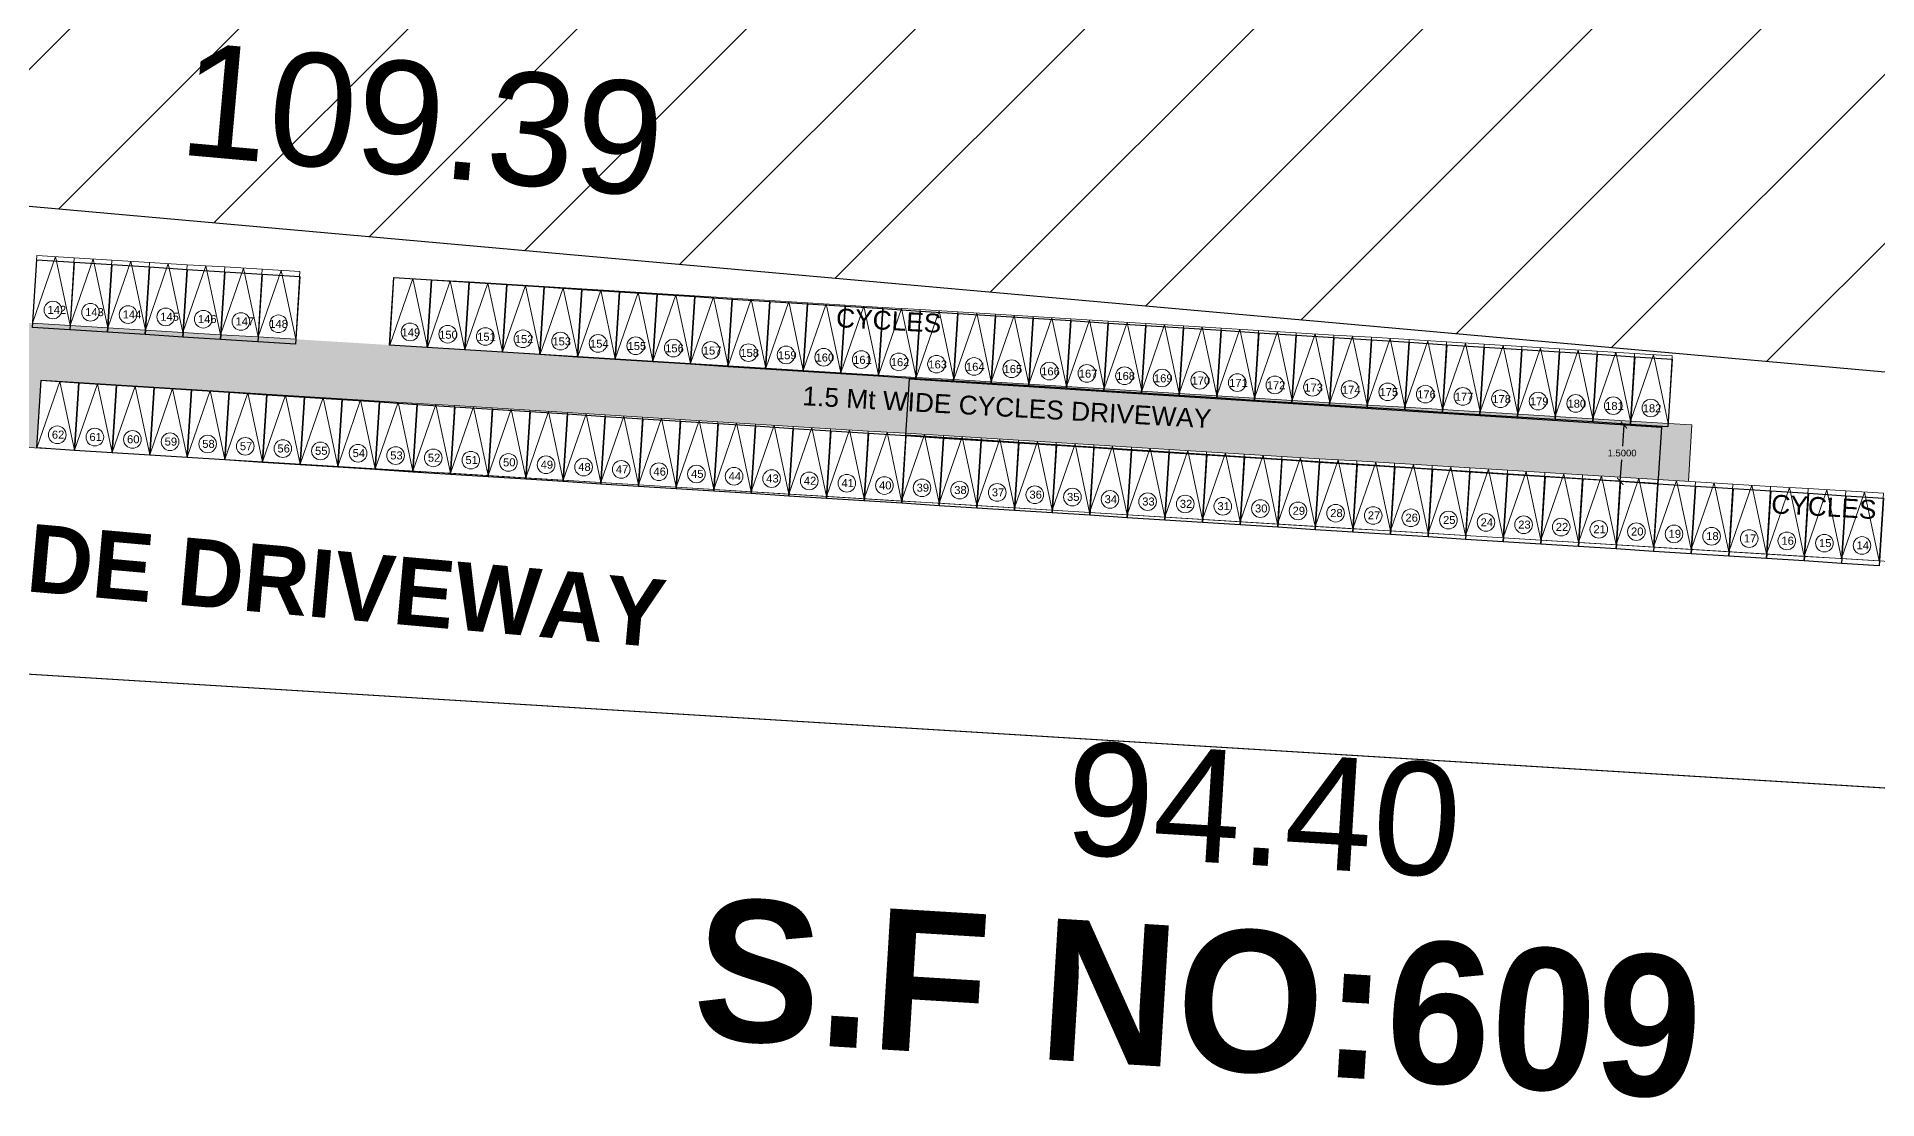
# Model space of a CAD drawing. Header units: metres. Extents: x -1560405 to -1559609, y 42907 to 43310.
# Drawn here: x -1560310.58 to -1560261.72, y 43021.18 to 43049.38 of the extents above; entities that cross this region are included whole.
import ezdxf

# ---------------------------------------------------------------- set-up
doc = ezdxf.new("R2010")
doc.units = ezdxf.units.M
doc.header["$LTSCALE"] = 750
doc.header["$MEASUREMENT"] = 0
doc.header["$PDMODE"] = 35
doc.header["$PDSIZE"] = 50
doc.linetypes.add('ACAD_ISO03W100', pattern=[30, 12, -18])
doc.layers.get('0').update_dxf_attribs({"lineweight": 5})
doc.layers.get('Defpoints').update_dxf_attribs({"lineweight": 0})
for name, color, linetype, lineweight in [('AS_AT_SITE', 7, 'Continuous', 5), ('BLK_1_LVL_0_BLDG_FOOT_PRINT', 1, 'Continuous', 5), ('FMB_OR_PLR', 7, 'Continuous', 5), ('SUPER_IMPOSED', 7, 'Continuous', 5)]:
    doc.layers.add(name, color=color, linetype=linetype, lineweight=lineweight)
doc.layers.add('BLK_1_LVL_0_SIDE_SETBACK1', color=171, linetype='Continuous')
doc.layers.add('PLOT_BOUNDARY', color=70, linetype='Continuous')
for name, color, linetype, plot in [('CYCLE_PARKING', 2, 'Continuous', False), ('TWO_WHEELER_DRIVE_WAY', 6, 'Continuous', False), ('TWO_WHEELER_DRIVEWAY', 30, 'Continuous', False)]:
    doc.layers.add(name, color=color, linetype=linetype, plot=plot)
doc.styles.add('ROMANTICITALIC', font='romab___.ttf')
doc.styles.get("Standard").update_dxf_attribs({"font": 'arial.ttf'})
doc.dimstyles.new('DISCOVER SITE OUTRT', dxfattribs={"dimtxt": 3, "dimasz": 0.15, "dimexe": 0, "dimexo": 0, "dimgap": 0.1, "dimtad": 0, "dimzin": 0, "dimdsep": 46, "dimtxsty": 'Standard', "dimblk": 'ARCHTICK', "dimcen": 0, "dimse1": 1, "dimse2": 1, "dimsd1": 1, "dimsd2": 1, "dimclrd": 253, "dimclrt": 7, "dimadec": 0, "dimazin": 3, "dimtfac": 1, "dimtofl": 0, "dimtmove": 1, "dimatfit": 3, "dimfxl": 0, "dimfrac": 2, "dimtolj": 1, "dimtzin": 0, "dimarcsym": 0})
doc.dimstyles.new('STANDARD$0', dxfattribs={"dimtxt": 7, "dimasz": 3, "dimexe": 3, "dimexo": 1, "dimgap": 1.5, "dimtad": 1, "dimdec": 1, "dimzin": 1, "dimdsep": 46, "dimlunit": 4, "dimtxsty": 'Standard', "dimblk": 'OBLIQUE', "dimcen": 0.09375, "dimdle": 1, "dimclrd": 8, "dimclre": 8, "dimclrt": 7, "dimadec": 1, "dimazin": 0, "dimtfac": 1, "dimtdec": 1, "dimtix": 1, "dimtmove": 2, "dimatfit": 3, "dimldrblk": 'ARCHTICK', "dimfxl": 0, "dimfrac": 2, "dimtolj": 1, "dimtzin": 0, "dimarcsym": 0})

# ---------------------------------------------------------------- blocks, each defined once
blk = doc.blocks.new('*D621')
at = {"layer": 'Defpoints', "color": 0, "ltscale": 20}
for p in [(-1560325.022, 43033.346), (-1560325.119, 43031.753), (-1560230.799, 43027.567)]:
    blk.add_point(p, dxfattribs=at)
at = {"color": 7, "ltscale": 20, "insert": (-1560278.008, 43028.864), "char_height": 3, "attachment_point": 5, "rotation": 356.4906}
blk.add_mtext('\\A1;94.40', dxfattribs=at)
blk = doc.blocks.new('_ArchTick')
at = {"color": 0, "linetype": 'ByBlock', "const_width": 0.15}
blk.add_lwpolyline([(-0.5, -0.5), (0.5, 0.5)], dxfattribs=at)
blk = doc.blocks.new('*D646')
at = {"layer": 'Defpoints', "color": 0, "ltscale": 20}
for p in [(-1560354.818, 43052.033), (-1560355.103, 43048.838, 0), (-1560246.146, 43039.111, 0)]:
    blk.add_point(p, dxfattribs=at)
at = {"color": 7, "ltscale": 20, "insert": (-1560300.339, 43047.17), "char_height": 3, "attachment_point": 5, "rotation": 354.8986}
blk.add_mtext('\\A1;109.39', dxfattribs=at)
blk = doc.blocks.new('*D700')
at = {"layer": 'Defpoints', "color": 0}
for p in [(-1560268.444, 43039.083), (-1560267.443, 43039.019), (-1560267.539, 43037.522)]:
    blk.add_point(p, dxfattribs=at)
at = {"layer": 'TWO_WHEELER_DRIVE_WAY', "color": 0, "lineweight": -2}
for p, q in [((-1560267.505, 43039.023), (-1560268.624, 43039.095)), ((-1560267.601, 43037.526), (-1560268.719, 43037.598))]:
    blk.add_line(p, q, dxfattribs=at)
at = {"layer": 'TWO_WHEELER_DRIVE_WAY', "lineweight": -2}
for p, q in [((-1560268.444, 43039.083), (-1560268.48, 43038.517)), ((-1560268.54, 43037.586), (-1560268.503, 43038.153))]:
    blk.add_line(p, q, dxfattribs=at)
at = {"layer": 'TWO_WHEELER_DRIVE_WAY', "lineweight": -2, "xscale": 0.18, "yscale": 0.18, "zscale": 0.18}
for p, rotation in [((-1560268.444, 43039.083), 86.34068776193955), ((-1560268.54, 43037.586), 266.3406877619395)]:
    blk.add_blockref('_ArchTick', p, dxfattribs=dict(at, rotation=rotation))
at = {"layer": 'TWO_WHEELER_DRIVE_WAY', "color": 0, "lineweight": -2, "insert": (-1560268.492, 43038.335), "char_height": 0.18, "attachment_point": 5}
blk.add_mtext('\\A1;1.5000', dxfattribs=at)

msp = doc.modelspace()

# ---------------------------------------------------------------- hatches: boundary and pattern name
at = {"ltscale": 0.25}
h = msp.add_hatch(dxfattribs=at)
h.set_pattern_fill('ANSI31', color=0)
h.set_pattern_definition([(45, (-1563432.0248, 43748.3745), (-2.245064, 2.245064), [])])
h.paths.add_polyline_path([(-1560237.07296, 43140.74868), (-1560346.57966, 43144.31577), (-1560351.57208, 43088.39163), (-1560242.00078, 43085.54823)])
h.paths.add_polyline_path([(-1560232.7264, 43189.43795), (-1560341.68322, 43199.16467), (-1560346.57966, 43144.31577), (-1560237.07296, 43140.74868)])
h.paths.add_polyline_path([(-1560242.00078, 43085.54823), (-1560351.57208, 43088.39163), (-1560355.10313, 43048.83757), (-1560246.14631, 43039.11084)])
h.paths.add_polyline_path([(-1560239.07718, 43108.11883), (-1560238.00907, 43120.08352), (-1560244.2299, 43120.63886), (-1560245.298, 43108.67417)], flags=25)
h.paths.add_polyline_path([(-1560343.41959, 43117.43362), (-1560342.35148, 43129.39831), (-1560348.57231, 43129.95366), (-1560349.64042, 43117.98896)], flags=24)
h.paths.add_polyline_path([(-1560319.84767, 43107.93716), (-1560283.14881, 43106.13183), (-1560282.76123, 43114.01062), (-1560319.46008, 43115.81594)], flags=24)
h.paths.add_polyline_path([(-1560313.81316, 43123.30902), (-1560282.62913, 43121.77499), (-1560282.29061, 43128.65646), (-1560313.47464, 43130.1905)], flags=24)
h.paths.add_polyline_path([(-1560315.66893, 43116.05061), (-1560286.0673, 43114.59442), (-1560285.72878, 43121.47589), (-1560315.33041, 43122.93208)], flags=24)
h.paths.add_polyline_path([(-1560293.79379, 43189.23675), (-1560281.82909, 43188.16864), (-1560281.27375, 43194.38947), (-1560293.23845, 43195.45757)], flags=24)
h.paths.add_polyline_path([(-1560313.23162, 43162.44994), (-1560277.6348, 43160.69883), (-1560277.24722, 43168.57761), (-1560312.84404, 43170.32873)], flags=24)
h.paths.add_polyline_path([(-1560306.70402, 43044.619), (-1560294.73932, 43043.5509), (-1560294.18398, 43049.77172), (-1560306.14868, 43050.83983)], flags=24)
h.paths.add_polyline_path([(-1560324.78315, 43066.20517), (-1560289.49716, 43064.46935), (-1560289.10958, 43072.34813), (-1560324.39557, 43074.08395)], flags=24)
h = msp.add_hatch(color=33)
h.dxf.hatch_style = 1
h.paths.add_polyline_path([(-1560301.20679, 43041.20252), (-1560303.70211, 43041.35555), (-1560332.64772, 43043.13071), (-1560353.88306, 43044.43302), (-1560352.0413, 43042.81725), (-1560351.97374, 43042.81311), (-1560311.96079, 43040.35921), (-1560312.07097, 43038.56259), (-1560310.57378, 43038.47077), (-1560310.4636, 43040.2674), (-1560266.73323, 43037.58552), (-1560266.64141, 43039.08271)])

# ---------------------------------------------------------------- linework, layer by layer
at = {"color": 0, "ltscale": 20}
for p, q in [((-1560310.57378, 43038.47077), (-1560310.4636, 43040.2674)), ((-1560267.27055, 43039.1213), (-1560266.64141, 43039.08271))]:
    msp.add_line(p, q, dxfattribs=at)
at = {"color": 3, "ltscale": 0.2}
msp.add_lwpolyline([(-1560365.10132, 43030.23736), (-1560325.02166, 43033.34555), (-1560230.79868, 43027.5671), (-1560190.7146, 43221.26301), (-1560268.48759, 43223.31276), (-1560347.4932, 43228.85839), (-1560365.10132, 43030.23736)], dxfattribs=at)
at = {"color": 0, "ltscale": 0.25}
for points in [[(-1560309.69085, 43041.72282), (-1560309.58067, 43043.51945), (-1560310.5788, 43043.58066), (-1560310.68898, 43041.78404)], [(-1560308.69273, 43041.66161), (-1560308.58255, 43043.45824), (-1560309.58067, 43043.51945), (-1560309.69085, 43041.72282)], [(-1560307.6946, 43041.6004), (-1560307.58442, 43043.39702), (-1560308.58255, 43043.45824), (-1560308.69273, 43041.66161)], [(-1560306.69648, 43041.53919), (-1560306.5863, 43043.33581), (-1560307.58442, 43043.39702), (-1560307.6946, 43041.6004)], [(-1560305.69835, 43041.47797), (-1560305.58817, 43043.2746), (-1560306.5863, 43043.33581), (-1560306.69648, 43041.53919)], [(-1560304.70023, 43041.41676), (-1560304.59005, 43043.21339), (-1560305.58817, 43043.2746), (-1560305.69835, 43041.47797)], [(-1560303.70211, 43041.35555), (-1560303.59192, 43043.15217), (-1560304.59005, 43043.21339), (-1560304.70023, 43041.41676)], [(-1560300.20867, 43041.14131), (-1560300.09849, 43042.93793), (-1560301.09661, 43042.99914), (-1560301.20679, 43041.20252)], [(-1560299.21054, 43041.08009), (-1560299.10036, 43042.87672), (-1560300.09849, 43042.93793), (-1560300.20867, 43041.14131)], [(-1560298.21242, 43041.01888), (-1560298.10224, 43042.8155), (-1560299.10036, 43042.87672), (-1560299.21054, 43041.08009)], [(-1560297.21429, 43040.95767), (-1560297.10411, 43042.75429), (-1560298.10224, 43042.8155), (-1560298.21242, 43041.01888)], [(-1560296.21617, 43040.89646), (-1560296.10599, 43042.69308), (-1560297.10411, 43042.75429), (-1560297.21429, 43040.95767)], [(-1560295.21804, 43040.83524), (-1560295.10786, 43042.63187), (-1560296.10599, 43042.69308), (-1560296.21617, 43040.89646)], [(-1560294.21992, 43040.77403), (-1560294.10974, 43042.57066), (-1560295.10786, 43042.63187), (-1560295.21804, 43040.83524)], [(-1560293.2218, 43040.71282), (-1560293.11161, 43042.50944), (-1560294.10974, 43042.57066), (-1560294.21992, 43040.77403)], [(-1560292.22367, 43040.65161), (-1560292.11349, 43042.44823), (-1560293.11161, 43042.50944), (-1560293.2218, 43040.71282)], [(-1560291.22555, 43040.59039), (-1560291.11536, 43042.38702), (-1560292.11349, 43042.44823), (-1560292.22367, 43040.65161)], [(-1560290.22742, 43040.52918), (-1560290.11724, 43042.32581), (-1560291.11536, 43042.38702), (-1560291.22555, 43040.59039)], [(-1560289.2293, 43040.46797), (-1560289.11911, 43042.26459), (-1560290.11724, 43042.32581), (-1560290.22742, 43040.52918)], [(-1560288.23117, 43040.40676), (-1560288.12099, 43042.20338), (-1560289.11911, 43042.26459), (-1560289.2293, 43040.46797)], [(-1560287.23305, 43040.34554), (-1560287.12286, 43042.14217), (-1560288.12099, 43042.20338), (-1560288.23117, 43040.40676)], [(-1560286.23492, 43040.28433), (-1560286.12474, 43042.08096), (-1560287.12286, 43042.14217), (-1560287.23305, 43040.34554)], [(-1560285.2368, 43040.22312), (-1560285.12661, 43042.01974), (-1560286.12474, 43042.08096), (-1560286.23492, 43040.28433)], [(-1560284.23867, 43040.16191), (-1560284.12849, 43041.95853), (-1560285.12661, 43042.01974), (-1560285.2368, 43040.22312)], [(-1560283.24055, 43040.10069), (-1560283.13037, 43041.89732), (-1560284.12849, 43041.95853), (-1560284.23867, 43040.16191)], [(-1560282.24242, 43040.03948), (-1560282.13224, 43041.83611), (-1560283.13037, 43041.89732), (-1560283.24055, 43040.10069)], [(-1560281.2443, 43039.97827), (-1560281.13412, 43041.77489), (-1560282.13224, 43041.83611), (-1560282.24242, 43040.03948)], [(-1560280.24617, 43039.91706), (-1560280.13599, 43041.71368), (-1560281.13412, 43041.77489), (-1560281.2443, 43039.97827)], [(-1560279.24805, 43039.85584), (-1560279.13787, 43041.65247), (-1560280.13599, 43041.71368), (-1560280.24617, 43039.91706)], [(-1560278.24992, 43039.79463), (-1560278.13974, 43041.59126), (-1560279.13787, 43041.65247), (-1560279.24805, 43039.85584)], [(-1560277.2518, 43039.73342), (-1560277.14162, 43041.53004), (-1560278.13974, 43041.59126), (-1560278.24992, 43039.79463)], [(-1560276.25367, 43039.67221), (-1560276.14349, 43041.46883), (-1560277.14162, 43041.53004), (-1560277.2518, 43039.73342)], [(-1560275.25555, 43039.61099), (-1560275.14537, 43041.40762), (-1560276.14349, 43041.46883), (-1560276.25367, 43039.67221)], [(-1560274.25742, 43039.54978), (-1560274.14724, 43041.34641), (-1560275.14537, 43041.40762), (-1560275.25555, 43039.61099)], [(-1560273.2593, 43039.48857), (-1560273.14912, 43041.28519), (-1560274.14724, 43041.34641), (-1560274.25742, 43039.54978)], [(-1560272.26118, 43039.42736), (-1560272.15099, 43041.22398), (-1560273.14912, 43041.28519), (-1560273.2593, 43039.48857)], [(-1560271.26305, 43039.36615), (-1560271.15287, 43041.16277), (-1560272.15099, 43041.22398), (-1560272.26118, 43039.42736)], [(-1560270.26493, 43039.30493), (-1560270.15474, 43041.10156), (-1560271.15287, 43041.16277), (-1560271.26305, 43039.36615)], [(-1560269.2668, 43039.24372), (-1560269.15662, 43041.04034), (-1560270.15474, 43041.10156), (-1560270.26493, 43039.30493)], [(-1560268.26868, 43039.18251), (-1560268.15849, 43040.97913), (-1560269.15662, 43041.04034), (-1560269.2668, 43039.24372)], [(-1560267.27055, 43039.1213), (-1560267.16037, 43040.91792), (-1560268.15849, 43040.97913), (-1560268.26868, 43039.18251)], [(-1560309.57566, 43038.40956), (-1560309.46548, 43040.20618), (-1560310.4636, 43040.2674), (-1560310.57378, 43038.47077)], [(-1560308.57753, 43038.34835), (-1560308.46735, 43040.14497), (-1560309.46548, 43040.20618), (-1560309.57566, 43038.40956)], [(-1560307.57941, 43038.28713), (-1560307.46923, 43040.08376), (-1560308.46735, 43040.14497), (-1560308.57753, 43038.34835)], [(-1560306.58128, 43038.22592), (-1560306.4711, 43040.02255), (-1560307.46923, 43040.08376), (-1560307.57941, 43038.28713)], [(-1560305.58316, 43038.16471), (-1560305.47298, 43039.96133), (-1560306.4711, 43040.02255), (-1560306.58128, 43038.22592)], [(-1560304.58503, 43038.1035), (-1560304.47485, 43039.90012), (-1560305.47298, 43039.96133), (-1560305.58316, 43038.16471)], [(-1560303.58691, 43038.04228), (-1560303.47673, 43039.83891), (-1560304.47485, 43039.90012), (-1560304.58503, 43038.1035)], [(-1560302.58879, 43037.98107), (-1560302.4786, 43039.7777), (-1560303.47673, 43039.83891), (-1560303.58691, 43038.04228)], [(-1560301.59066, 43037.91986), (-1560301.48048, 43039.71648), (-1560302.4786, 43039.7777), (-1560302.58879, 43037.98107)], [(-1560300.59254, 43037.85865), (-1560300.48235, 43039.65527), (-1560301.48048, 43039.71648), (-1560301.59066, 43037.91986)], [(-1560299.59441, 43037.79743), (-1560299.48423, 43039.59406), (-1560300.48235, 43039.65527), (-1560300.59254, 43037.85865)], [(-1560298.59629, 43037.73622), (-1560298.4861, 43039.53285), (-1560299.48423, 43039.59406), (-1560299.59441, 43037.79743)], [(-1560297.59816, 43037.67501), (-1560297.48798, 43039.47163), (-1560298.4861, 43039.53285), (-1560298.59629, 43037.73622)], [(-1560296.60004, 43037.6138), (-1560296.48985, 43039.41042), (-1560297.48798, 43039.47163), (-1560297.59816, 43037.67501)], [(-1560295.60191, 43037.55258), (-1560295.49173, 43039.34921), (-1560296.48985, 43039.41042), (-1560296.60004, 43037.6138)], [(-1560294.60379, 43037.49137), (-1560294.4936, 43039.288), (-1560295.49173, 43039.34921), (-1560295.60191, 43037.55258)], [(-1560293.60566, 43037.43016), (-1560293.49548, 43039.22678), (-1560294.4936, 43039.288), (-1560294.60379, 43037.49137)], [(-1560292.60754, 43037.36895), (-1560292.49736, 43039.16557), (-1560293.49548, 43039.22678), (-1560293.60566, 43037.43016)], [(-1560291.60941, 43037.30774), (-1560291.49923, 43039.10436), (-1560292.49736, 43039.16557), (-1560292.60754, 43037.36895)], [(-1560290.61129, 43037.24652), (-1560290.50111, 43039.04315), (-1560291.49923, 43039.10436), (-1560291.60941, 43037.30774)], [(-1560289.61316, 43037.18531), (-1560289.50298, 43038.98193), (-1560290.50111, 43039.04315), (-1560290.61129, 43037.24652)], [(-1560288.61504, 43037.1241), (-1560288.50486, 43038.92072), (-1560289.50298, 43038.98193), (-1560289.61316, 43037.18531)], [(-1560287.61691, 43037.06289), (-1560287.50673, 43038.85951), (-1560288.50486, 43038.92072), (-1560288.61504, 43037.1241)], [(-1560286.61879, 43037.00167), (-1560286.50861, 43038.7983), (-1560287.50673, 43038.85951), (-1560287.61691, 43037.06289)], [(-1560285.62066, 43036.94046), (-1560285.51048, 43038.73709), (-1560286.50861, 43038.7983), (-1560286.61879, 43037.00167)], [(-1560284.62254, 43036.87925), (-1560284.51236, 43038.67587), (-1560285.51048, 43038.73709), (-1560285.62066, 43036.94046)], [(-1560283.62441, 43036.81804), (-1560283.51423, 43038.61466), (-1560284.51236, 43038.67587), (-1560284.62254, 43036.87925)], [(-1560282.62629, 43036.75682), (-1560282.51611, 43038.55345), (-1560283.51423, 43038.61466), (-1560283.62441, 43036.81804)], [(-1560281.62817, 43036.69561), (-1560281.51798, 43038.49224), (-1560282.51611, 43038.55345), (-1560282.62629, 43036.75682)], [(-1560280.63004, 43036.6344), (-1560280.51986, 43038.43102), (-1560281.51798, 43038.49224), (-1560281.62817, 43036.69561)], [(-1560279.63192, 43036.57319), (-1560279.52173, 43038.36981), (-1560280.51986, 43038.43102), (-1560280.63004, 43036.6344)], [(-1560278.63379, 43036.51197), (-1560278.52361, 43038.3086), (-1560279.52173, 43038.36981), (-1560279.63192, 43036.57319)], [(-1560277.63567, 43036.45076), (-1560277.52548, 43038.24739), (-1560278.52361, 43038.3086), (-1560278.63379, 43036.51197)], [(-1560276.63754, 43036.38955), (-1560276.52736, 43038.18617), (-1560277.52548, 43038.24739), (-1560277.63567, 43036.45076)], [(-1560275.63942, 43036.32834), (-1560275.52923, 43038.12496), (-1560276.52736, 43038.18617), (-1560276.63754, 43036.38955)], [(-1560274.64129, 43036.26712), (-1560274.53111, 43038.06375), (-1560275.52923, 43038.12496), (-1560275.63942, 43036.32834)], [(-1560273.64317, 43036.20591), (-1560273.53298, 43038.00254), (-1560274.53111, 43038.06375), (-1560274.64129, 43036.26712)], [(-1560272.64504, 43036.1447), (-1560272.53486, 43037.94132), (-1560273.53298, 43038.00254), (-1560273.64317, 43036.20591)], [(-1560271.64692, 43036.08349), (-1560271.53674, 43037.88011), (-1560272.53486, 43037.94132), (-1560272.64504, 43036.1447)], [(-1560270.64879, 43036.02227), (-1560270.53861, 43037.8189), (-1560271.53674, 43037.88011), (-1560271.64692, 43036.08349)], [(-1560269.65067, 43035.96106), (-1560269.54049, 43037.75769), (-1560270.53861, 43037.8189), (-1560270.64879, 43036.02227)], [(-1560268.65254, 43035.89985), (-1560268.54236, 43037.69647), (-1560269.54049, 43037.75769), (-1560269.65067, 43035.96106)], [(-1560267.65442, 43035.83864), (-1560267.54424, 43037.63526), (-1560268.54236, 43037.69647), (-1560268.65254, 43035.89985)], [(-1560266.65629, 43035.77742), (-1560266.54611, 43037.57405), (-1560267.54424, 43037.63526), (-1560267.65442, 43035.83864)], [(-1560265.65817, 43035.71621), (-1560265.54799, 43037.51284), (-1560266.54611, 43037.57405), (-1560266.65629, 43035.77742)], [(-1560264.66004, 43035.655), (-1560264.54986, 43037.45162), (-1560265.54799, 43037.51284), (-1560265.65817, 43035.71621)], [(-1560263.66192, 43035.59379), (-1560263.55174, 43037.39041), (-1560264.54986, 43037.45162), (-1560264.66004, 43035.655)], [(-1560262.66379, 43035.53258), (-1560262.55361, 43037.3292), (-1560263.55174, 43037.39041), (-1560263.66192, 43035.59379)], [(-1560261.66567, 43035.47136), (-1560261.55549, 43037.26799), (-1560262.55361, 43037.3292), (-1560262.66379, 43035.53258)]]:
    msp.add_lwpolyline(points, close=True, dxfattribs=at)
at = {"color": 0, "linetype": 'ACAD_ISO03W100', "ltscale": 0.1}
for points in [[(-1560310.68898, 43041.78404), (-1560310.07973, 43043.55005), (-1560309.69085, 43041.72282)], [(-1560309.69085, 43041.72282), (-1560309.08161, 43043.48884), (-1560308.69273, 43041.66161)], [(-1560308.69273, 43041.66161), (-1560308.08348, 43043.42763), (-1560307.6946, 43041.6004)], [(-1560307.6946, 43041.6004), (-1560307.08536, 43043.36642), (-1560306.69648, 43041.53919)], [(-1560306.69648, 43041.53919), (-1560306.08723, 43043.3052), (-1560305.69835, 43041.47797)], [(-1560305.69835, 43041.47797), (-1560305.08911, 43043.24399), (-1560304.70023, 43041.41676)], [(-1560304.70023, 43041.41676), (-1560304.09099, 43043.18278), (-1560303.70211, 43041.35555)], [(-1560301.20679, 43041.20252), (-1560300.59755, 43042.96854), (-1560300.20867, 43041.14131)], [(-1560300.20867, 43041.14131), (-1560299.59942, 43042.90732), (-1560299.21054, 43041.08009)], [(-1560299.21054, 43041.08009), (-1560298.6013, 43042.84611), (-1560298.21242, 43041.01888)], [(-1560298.21242, 43041.01888), (-1560297.60317, 43042.7849), (-1560297.21429, 43040.95767)], [(-1560297.21429, 43040.95767), (-1560296.60505, 43042.72369), (-1560296.21617, 43040.89646)], [(-1560296.21617, 43040.89646), (-1560295.60692, 43042.66247), (-1560295.21804, 43040.83524)], [(-1560295.21804, 43040.83524), (-1560294.6088, 43042.60126), (-1560294.21992, 43040.77403)], [(-1560294.21992, 43040.77403), (-1560293.61068, 43042.54005), (-1560293.2218, 43040.71282)], [(-1560293.2218, 43040.71282), (-1560292.61255, 43042.47884), (-1560292.22367, 43040.65161)], [(-1560292.22367, 43040.65161), (-1560291.61443, 43042.41762), (-1560291.22555, 43040.59039)], [(-1560291.22555, 43040.59039), (-1560290.6163, 43042.35641), (-1560290.22742, 43040.52918)], [(-1560290.22742, 43040.52918), (-1560289.61818, 43042.2952), (-1560289.2293, 43040.46797)], [(-1560289.2293, 43040.46797), (-1560288.62005, 43042.23399), (-1560288.23117, 43040.40676)], [(-1560288.23117, 43040.40676), (-1560287.62193, 43042.17277), (-1560287.23305, 43040.34554)], [(-1560287.23305, 43040.34554), (-1560286.6238, 43042.11156), (-1560286.23492, 43040.28433)], [(-1560286.23492, 43040.28433), (-1560285.62568, 43042.05035), (-1560285.2368, 43040.22312)], [(-1560285.2368, 43040.22312), (-1560284.62755, 43041.98914), (-1560284.23867, 43040.16191)], [(-1560284.23867, 43040.16191), (-1560283.62943, 43041.92792), (-1560283.24055, 43040.10069)], [(-1560283.24055, 43040.10069), (-1560282.6313, 43041.86671), (-1560282.24242, 43040.03948)], [(-1560282.24242, 43040.03948), (-1560281.63318, 43041.8055), (-1560281.2443, 43039.97827)], [(-1560281.2443, 43039.97827), (-1560280.63505, 43041.74429), (-1560280.24617, 43039.91706)], [(-1560280.24617, 43039.91706), (-1560279.63693, 43041.68308), (-1560279.24805, 43039.85584)], [(-1560279.24805, 43039.85584), (-1560278.6388, 43041.62186), (-1560278.24992, 43039.79463)], [(-1560278.24992, 43039.79463), (-1560277.64068, 43041.56065), (-1560277.2518, 43039.73342)], [(-1560277.2518, 43039.73342), (-1560276.64255, 43041.49944), (-1560276.25367, 43039.67221)], [(-1560276.25367, 43039.67221), (-1560275.64443, 43041.43823), (-1560275.25555, 43039.61099)], [(-1560275.25555, 43039.61099), (-1560274.6463, 43041.37701), (-1560274.25742, 43039.54978)], [(-1560274.25742, 43039.54978), (-1560273.64818, 43041.3158), (-1560273.2593, 43039.48857)], [(-1560273.2593, 43039.48857), (-1560272.65006, 43041.25459), (-1560272.26118, 43039.42736)], [(-1560272.26118, 43039.42736), (-1560271.65193, 43041.19338), (-1560271.26305, 43039.36615)], [(-1560271.26305, 43039.36615), (-1560270.65381, 43041.13216), (-1560270.26493, 43039.30493)], [(-1560270.26493, 43039.30493), (-1560269.65568, 43041.07095), (-1560269.2668, 43039.24372)], [(-1560269.2668, 43039.24372), (-1560268.65756, 43041.00974), (-1560268.26868, 43039.18251)], [(-1560268.26868, 43039.18251), (-1560267.65943, 43040.94853), (-1560267.27055, 43039.1213)], [(-1560310.57378, 43038.47077), (-1560309.96454, 43040.23679), (-1560309.57566, 43038.40956)], [(-1560309.57566, 43038.40956), (-1560308.96641, 43040.17558), (-1560308.57753, 43038.34835)], [(-1560308.57753, 43038.34835), (-1560307.96829, 43040.11436), (-1560307.57941, 43038.28713)], [(-1560307.57941, 43038.28713), (-1560306.97016, 43040.05315), (-1560306.58128, 43038.22592)], [(-1560306.58128, 43038.22592), (-1560305.97204, 43039.99194), (-1560305.58316, 43038.16471)], [(-1560305.58316, 43038.16471), (-1560304.97391, 43039.93073), (-1560304.58503, 43038.1035)], [(-1560304.58503, 43038.1035), (-1560303.97579, 43039.86951), (-1560303.58691, 43038.04228)], [(-1560303.58691, 43038.04228), (-1560302.97767, 43039.8083), (-1560302.58879, 43037.98107)], [(-1560302.58879, 43037.98107), (-1560301.97954, 43039.74709), (-1560301.59066, 43037.91986)], [(-1560301.59066, 43037.91986), (-1560300.98142, 43039.68588), (-1560300.59254, 43037.85865)], [(-1560300.59254, 43037.85865), (-1560299.98329, 43039.62467), (-1560299.59441, 43037.79743)], [(-1560299.59441, 43037.79743), (-1560298.98517, 43039.56345), (-1560298.59629, 43037.73622)], [(-1560298.59629, 43037.73622), (-1560297.98704, 43039.50224), (-1560297.59816, 43037.67501)], [(-1560297.59816, 43037.67501), (-1560296.98892, 43039.44103), (-1560296.60004, 43037.6138)], [(-1560296.60004, 43037.6138), (-1560295.99079, 43039.37982), (-1560295.60191, 43037.55258)], [(-1560295.60191, 43037.55258), (-1560294.99267, 43039.3186), (-1560294.60379, 43037.49137)], [(-1560294.60379, 43037.49137), (-1560293.99454, 43039.25739), (-1560293.60566, 43037.43016)], [(-1560293.60566, 43037.43016), (-1560292.99642, 43039.19618), (-1560292.60754, 43037.36895)], [(-1560292.60754, 43037.36895), (-1560291.99829, 43039.13497), (-1560291.60941, 43037.30774)], [(-1560291.60941, 43037.30774), (-1560291.00017, 43039.07375), (-1560290.61129, 43037.24652)], [(-1560290.61129, 43037.24652), (-1560290.00204, 43039.01254), (-1560289.61316, 43037.18531)], [(-1560289.61316, 43037.18531), (-1560289.00392, 43038.95133), (-1560288.61504, 43037.1241)], [(-1560288.61504, 43037.1241), (-1560288.00579, 43038.89012), (-1560287.61691, 43037.06289)], [(-1560287.61691, 43037.06289), (-1560287.00767, 43038.8289), (-1560286.61879, 43037.00167)], [(-1560286.61879, 43037.00167), (-1560286.00954, 43038.76769), (-1560285.62066, 43036.94046)], [(-1560285.62066, 43036.94046), (-1560285.01142, 43038.70648), (-1560284.62254, 43036.87925)], [(-1560284.62254, 43036.87925), (-1560284.01329, 43038.64527), (-1560283.62441, 43036.81804)], [(-1560283.62441, 43036.81804), (-1560283.01517, 43038.58405), (-1560282.62629, 43036.75682)], [(-1560282.62629, 43036.75682), (-1560282.01705, 43038.52284), (-1560281.62817, 43036.69561)], [(-1560281.62817, 43036.69561), (-1560281.01892, 43038.46163), (-1560280.63004, 43036.6344)], [(-1560280.63004, 43036.6344), (-1560280.0208, 43038.40042), (-1560279.63192, 43036.57319)], [(-1560279.63192, 43036.57319), (-1560279.02267, 43038.3392), (-1560278.63379, 43036.51197)], [(-1560278.63379, 43036.51197), (-1560278.02455, 43038.27799), (-1560277.63567, 43036.45076)], [(-1560277.63567, 43036.45076), (-1560277.02642, 43038.21678), (-1560276.63754, 43036.38955)], [(-1560276.63754, 43036.38955), (-1560276.0283, 43038.15557), (-1560275.63942, 43036.32834)], [(-1560275.63942, 43036.32834), (-1560275.03017, 43038.09435), (-1560274.64129, 43036.26712)], [(-1560274.64129, 43036.26712), (-1560274.03205, 43038.03314), (-1560273.64317, 43036.20591)], [(-1560273.64317, 43036.20591), (-1560273.03392, 43037.97193), (-1560272.64504, 43036.1447)], [(-1560272.64504, 43036.1447), (-1560272.0358, 43037.91072), (-1560271.64692, 43036.08349)], [(-1560271.64692, 43036.08349), (-1560271.03767, 43037.84951), (-1560270.64879, 43036.02227)], [(-1560270.64879, 43036.02227), (-1560270.03955, 43037.78829), (-1560269.65067, 43035.96106)], [(-1560269.65067, 43035.96106), (-1560269.04142, 43037.72708), (-1560268.65254, 43035.89985)], [(-1560268.65254, 43035.89985), (-1560268.0433, 43037.66587), (-1560267.65442, 43035.83864)], [(-1560267.65442, 43035.83864), (-1560267.04517, 43037.60466), (-1560266.65629, 43035.77742)], [(-1560266.65629, 43035.77742), (-1560266.04705, 43037.54344), (-1560265.65817, 43035.71621)], [(-1560265.65817, 43035.71621), (-1560265.04892, 43037.48223), (-1560264.66004, 43035.655)], [(-1560264.66004, 43035.655), (-1560264.0508, 43037.42102), (-1560263.66192, 43035.59379)], [(-1560263.66192, 43035.59379), (-1560263.05267, 43037.35981), (-1560262.66379, 43035.53258)], [(-1560262.66379, 43035.53258), (-1560262.05455, 43037.29859), (-1560261.66567, 43035.47136)]]:
    msp.add_lwpolyline(points, dxfattribs=at)
at = {"color": 0, "ltscale": 20}
for points in [[(-1560324.65438, 43039.3343), (-1560248.69005, 43034.6756)], [(-1560266.64141, 43039.08271), (-1560266.73323, 43037.58552)], [(-1560325.02166, 43033.34555), (-1560230.79868, 43027.5671)]]:
    msp.add_lwpolyline(points, dxfattribs=at)
at = {"color": 0, "ltscale": 0.25}
for centre in [(-1560310.14849, 43042.13353), (-1560309.15036, 43042.07231), (-1560308.15224, 43042.0111), (-1560307.15411, 43041.94989), (-1560306.15599, 43041.88868), (-1560305.15786, 43041.82746), (-1560304.15974, 43041.76625), (-1560300.6663, 43041.55201), (-1560299.66818, 43041.49079), (-1560298.67005, 43041.42958), (-1560297.67193, 43041.36837), (-1560296.6738, 43041.30716), (-1560295.67568, 43041.24595), (-1560294.67755, 43041.18473), (-1560293.67943, 43041.12352), (-1560292.6813, 43041.06231), (-1560291.68318, 43041.0011), (-1560290.68505, 43040.93988), (-1560289.68693, 43040.87867), (-1560288.68881, 43040.81746), (-1560287.69068, 43040.75625), (-1560286.69256, 43040.69503), (-1560285.69443, 43040.63382), (-1560284.69631, 43040.57261), (-1560283.69818, 43040.5114), (-1560282.70006, 43040.45018), (-1560281.70193, 43040.38897), (-1560280.70381, 43040.32776), (-1560279.70568, 43040.26655), (-1560278.70756, 43040.20533), (-1560277.70943, 43040.14412), (-1560276.71131, 43040.08291), (-1560275.71318, 43040.0217), (-1560274.71506, 43039.96048), (-1560273.71693, 43039.89927), (-1560272.71881, 43039.83806), (-1560271.72068, 43039.77685), (-1560270.72256, 43039.71563), (-1560269.72443, 43039.65442), (-1560268.72631, 43039.59321), (-1560267.72819, 43039.532), (-1560310.03329, 43038.82026), (-1560309.03517, 43038.75905), (-1560308.03704, 43038.69784), (-1560307.03892, 43038.63662), (-1560306.04079, 43038.57541), (-1560305.04267, 43038.5142), (-1560304.04454, 43038.45299), (-1560303.04642, 43038.39177), (-1560302.04829, 43038.33056), (-1560301.05017, 43038.26935), (-1560300.05204, 43038.20814), (-1560299.05392, 43038.14692), (-1560298.0558, 43038.08571), (-1560297.05767, 43038.0245), (-1560296.05955, 43037.96329), (-1560295.06142, 43037.90207), (-1560294.0633, 43037.84086), (-1560293.06517, 43037.77965), (-1560292.06705, 43037.71844), (-1560291.06892, 43037.65722), (-1560290.0708, 43037.59601), (-1560289.07267, 43037.5348), (-1560288.07455, 43037.47359), (-1560287.07642, 43037.41238), (-1560286.0783, 43037.35116), (-1560285.08017, 43037.28995), (-1560284.08205, 43037.22874), (-1560283.08392, 43037.16753), (-1560282.0858, 43037.10631), (-1560281.08767, 43037.0451), (-1560280.08955, 43036.98389), (-1560279.09142, 43036.92268), (-1560278.0933, 43036.86146), (-1560277.09518, 43036.80025), (-1560276.09705, 43036.73904), (-1560275.09893, 43036.67783), (-1560274.1008, 43036.61661), (-1560273.10268, 43036.5554), (-1560272.10455, 43036.49419), (-1560271.10643, 43036.43298), (-1560270.1083, 43036.37176), (-1560269.11018, 43036.31055), (-1560268.11205, 43036.24934), (-1560267.11393, 43036.18813), (-1560266.1158, 43036.12691), (-1560265.11768, 43036.0657), (-1560264.11955, 43036.00449), (-1560263.12143, 43035.94328), (-1560262.1233, 43035.88206)]:
    msp.add_circle(centre, 0.23412, dxfattribs=at)
at = {"layer": 'AS_AT_SITE', "color": 6, "ltscale": 0.2}
msp.add_lwpolyline([(-1560365.09836, 43030.31688), (-1560325.02166, 43033.34555), (-1560230.79868, 43027.5671), (-1560190.7146, 43221.26301), (-1560268.48759, 43223.31276), (-1560347.4932, 43228.85839), (-1560365.09836, 43030.31688)], close=True, dxfattribs=at)
at = {"layer": 'BLK_1_LVL_0_BLDG_FOOT_PRINT', "color": 1, "elevation": 0}
msp.add_lwpolyline([(-1560355.10313, 43048.83757), (-1560246.14631, 43039.11084), (-1560232.7264, 43189.43795), (-1560341.68322, 43199.16467)], close=True, dxfattribs=at)
at = {"layer": 'BLK_1_LVL_0_SIDE_SETBACK1', "color": 171, "elevation": 0}
msp.add_lwpolyline([(-1560355.10313, 43048.83757), (-1560356.77188, 43030.94612), (-1560325.02166, 43033.34555), (-1560246.91675, 43028.55558), (-1560246.14631, 43039.11084), (-1560355.10313, 43048.83757)], close=True, dxfattribs=at)
at = {"layer": 'CYCLE_PARKING', "color": 250, "linetype": 'Continuous'}
for points in [[(-1560309.57996, 43043.40405), (-1560309.69484, 43041.60772), (-1560310.69281, 43041.67154), (-1560310.57792, 43043.46787)], [(-1560308.58174, 43043.34021), (-1560308.69662, 43041.54388), (-1560309.69458, 43041.6077), (-1560309.5797, 43043.40403)], [(-1560307.5836, 43043.27637), (-1560307.69848, 43041.48004), (-1560308.69644, 43041.54387), (-1560308.58156, 43043.3402)], [(-1560306.58546, 43043.21254), (-1560306.70034, 43041.41621), (-1560307.6983, 43041.48003), (-1560307.58342, 43043.27636)], [(-1560305.58731, 43043.1487), (-1560305.7022, 43041.35237), (-1560306.70016, 43041.4162), (-1560306.58527, 43043.21253)], [(-1560304.58917, 43043.08487), (-1560304.70405, 43041.28854), (-1560305.70201, 43041.35236), (-1560305.58713, 43043.14869)], [(-1560303.59103, 43043.02103), (-1560303.70591, 43041.2247), (-1560304.70387, 43041.28853), (-1560304.58899, 43043.08486)], [(-1560300.09865, 43042.93532), (-1560300.21353, 43041.13899), (-1560301.21149, 43041.20281), (-1560301.09661, 43042.99914)], [(-1560299.10051, 43042.87148), (-1560299.21539, 43041.07515), (-1560300.21335, 43041.13898), (-1560300.09847, 43042.93531)], [(-1560298.10236, 43042.80765), (-1560298.21725, 43041.01132), (-1560299.21521, 43041.07514), (-1560299.10033, 43042.87147)], [(-1560297.10422, 43042.74381), (-1560297.2191, 43040.94748), (-1560298.21707, 43041.01131), (-1560298.10218, 43042.80764)], [(-1560296.10608, 43042.67998), (-1560296.22096, 43040.88365), (-1560297.21892, 43040.94747), (-1560297.10404, 43042.7438)], [(-1560295.10786, 43042.61614), (-1560295.22274, 43040.81981), (-1560296.2207, 43040.88363), (-1560296.10582, 43042.67996)], [(-1560294.10972, 43042.5523), (-1560294.2246, 43040.75597), (-1560295.22256, 43040.8198), (-1560295.10768, 43042.61613)], [(-1560293.11157, 43042.48847), (-1560293.22646, 43040.69214), (-1560294.22442, 43040.75596), (-1560294.10953, 43042.55229)], [(-1560292.11343, 43042.42463), (-1560292.22831, 43040.6283), (-1560293.22627, 43040.69213), (-1560293.11139, 43042.48846)], [(-1560291.11529, 43042.3608), (-1560291.23017, 43040.56447), (-1560292.22813, 43040.62829), (-1560292.11325, 43042.42462)], [(-1560290.11715, 43042.29696), (-1560290.23203, 43040.50063), (-1560291.22999, 43040.56445), (-1560291.11511, 43042.36078)], [(-1560289.11892, 43042.23312), (-1560289.23381, 43040.43679), (-1560290.23177, 43040.50061), (-1560290.11689, 43042.29694)], [(-1560288.12078, 43042.16929), (-1560288.23566, 43040.37296), (-1560289.23363, 43040.43678), (-1560289.11874, 43042.23311)], [(-1560287.12264, 43042.10545), (-1560287.23752, 43040.30912), (-1560288.23548, 43040.37294), (-1560288.1206, 43042.16927)], [(-1560286.1245, 43042.04162), (-1560286.23938, 43040.24528), (-1560287.23734, 43040.30911), (-1560287.12246, 43042.10544)], [(-1560285.12635, 43041.97778), (-1560285.24124, 43040.18145), (-1560286.2392, 43040.24527), (-1560286.12432, 43042.0416)], [(-1560284.12821, 43041.91394), (-1560284.24309, 43040.11761), (-1560285.24106, 43040.18144), (-1560285.12617, 43041.97777)], [(-1560283.12999, 43041.8501), (-1560283.24487, 43040.05377), (-1560284.24283, 43040.1176), (-1560284.12795, 43041.91393)], [(-1560282.13185, 43041.78627), (-1560282.24673, 43039.98994), (-1560283.24469, 43040.05376), (-1560283.12981, 43041.85009)], [(-1560281.13371, 43041.72243), (-1560281.24859, 43039.9261), (-1560282.24655, 43039.98993), (-1560282.13167, 43041.78626)], [(-1560280.13574, 43041.65861), (-1560280.25063, 43039.86228), (-1560281.24859, 43039.9261), (-1560281.13371, 43041.72243)], [(-1560279.1376, 43041.59478), (-1560279.25248, 43039.79844), (-1560280.25045, 43039.86227), (-1560280.13556, 43041.6586)], [(-1560278.13946, 43041.53094), (-1560278.25434, 43039.73461), (-1560279.2523, 43039.79843), (-1560279.13742, 43041.59476)], [(-1560277.14132, 43041.4671), (-1560277.2562, 43039.67077), (-1560278.25416, 43039.7346), (-1560278.13928, 43041.53093)], [(-1560276.14317, 43041.40327), (-1560276.25806, 43039.60694), (-1560277.25602, 43039.67076), (-1560277.14114, 43041.46709)], [(-1560275.14495, 43041.33943), (-1560275.25984, 43039.5431), (-1560276.2578, 43039.60692), (-1560276.14291, 43041.40325)], [(-1560274.14681, 43041.27559), (-1560274.26169, 43039.47926), (-1560275.25965, 43039.54309), (-1560275.14477, 43041.33942)], [(-1560273.14867, 43041.21176), (-1560273.26355, 43039.41543), (-1560274.26151, 43039.47925), (-1560274.14663, 43041.27558)], [(-1560272.15053, 43041.14792), (-1560272.26541, 43039.35159), (-1560273.26337, 43039.41542), (-1560273.14849, 43041.21175)], [(-1560271.15238, 43041.08409), (-1560271.26727, 43039.28776), (-1560272.26523, 43039.35158), (-1560272.15034, 43041.14791)], [(-1560270.15424, 43041.02025), (-1560270.26912, 43039.22392), (-1560271.26708, 43039.28775), (-1560271.1522, 43041.08408)], [(-1560269.15602, 43040.95641), (-1560269.2709, 43039.16008), (-1560270.26886, 43039.22391), (-1560270.15398, 43041.02024)], [(-1560268.15788, 43040.89258), (-1560268.27276, 43039.09625), (-1560269.27072, 43039.16007), (-1560269.15584, 43040.9564)], [(-1560267.15973, 43040.82874), (-1560267.27462, 43039.03241), (-1560268.27258, 43039.09624), (-1560268.1577, 43040.89257)], [(-1560309.46094, 43040.20328), (-1560309.57582, 43038.40695), (-1560310.57378, 43038.47077), (-1560310.4589, 43040.2671)], [(-1560308.4628, 43040.13944), (-1560308.57768, 43038.34311), (-1560309.57564, 43038.40694), (-1560309.46076, 43040.20327)], [(-1560307.46465, 43040.07561), (-1560307.57954, 43038.27928), (-1560308.5775, 43038.3431), (-1560308.46262, 43040.13943)], [(-1560306.46651, 43040.01177), (-1560306.58139, 43038.21544), (-1560307.57936, 43038.27927), (-1560307.46447, 43040.0756)], [(-1560305.46837, 43039.94794), (-1560305.58325, 43038.15161), (-1560306.58121, 43038.21543), (-1560306.46633, 43040.01176)], [(-1560304.47015, 43039.8841), (-1560304.58503, 43038.08777), (-1560305.58299, 43038.15159), (-1560305.46811, 43039.94792)], [(-1560303.47201, 43039.82026), (-1560303.58689, 43038.02393), (-1560304.58485, 43038.08775), (-1560304.46997, 43039.88408)], [(-1560302.47386, 43039.75643), (-1560302.58875, 43037.9601), (-1560303.58671, 43038.02392), (-1560303.47182, 43039.82025)], [(-1560301.47572, 43039.69259), (-1560301.5906, 43037.89626), (-1560302.58856, 43037.96008), (-1560302.47368, 43039.75641)], [(-1560300.47758, 43039.62876), (-1560300.59246, 43037.83243), (-1560301.59042, 43037.89625), (-1560301.47554, 43039.69258)], [(-1560299.47944, 43039.56492), (-1560299.59432, 43037.76859), (-1560300.59228, 43037.83241), (-1560300.4774, 43039.62874)], [(-1560298.48121, 43039.50108), (-1560298.5961, 43037.70475), (-1560299.59406, 43037.76857), (-1560299.47918, 43039.5649)], [(-1560297.48307, 43039.43724), (-1560297.59795, 43037.64091), (-1560298.59592, 43037.70474), (-1560298.48103, 43039.50107)], [(-1560296.48493, 43039.37341), (-1560296.59981, 43037.57708), (-1560297.59777, 43037.6409), (-1560297.48289, 43039.43723)], [(-1560295.48679, 43039.30957), (-1560295.60167, 43037.51324), (-1560296.59963, 43037.57707), (-1560296.48475, 43039.3734)], [(-1560294.48864, 43039.24574), (-1560294.60353, 43037.44941), (-1560295.60149, 43037.51323), (-1560295.48661, 43039.30956)], [(-1560293.4905, 43039.1819), (-1560293.60538, 43037.38557), (-1560294.60335, 43037.4494), (-1560294.48846, 43039.24573)], [(-1560292.49228, 43039.11806), (-1560292.60716, 43037.32173), (-1560293.60512, 43037.38556), (-1560293.49024, 43039.18189)], [(-1560291.49414, 43039.05423), (-1560291.60902, 43037.2579), (-1560292.60698, 43037.32172), (-1560292.4921, 43039.11805)], [(-1560290.496, 43038.99039), (-1560290.61088, 43037.19406), (-1560291.60884, 43037.25789), (-1560291.49396, 43039.05422)], [(-1560289.49803, 43038.92657), (-1560289.61292, 43037.13024), (-1560290.61088, 43037.19406), (-1560290.496, 43038.99039)], [(-1560288.49989, 43038.86273), (-1560288.61477, 43037.0664), (-1560289.61274, 43037.13023), (-1560289.49785, 43038.92656)], [(-1560287.50175, 43038.7989), (-1560287.61663, 43037.00257), (-1560288.61459, 43037.06639), (-1560288.49971, 43038.86272)], [(-1560286.50361, 43038.73506), (-1560286.61849, 43036.93873), (-1560287.61645, 43037.00256), (-1560287.50157, 43038.79889)], [(-1560285.50546, 43038.67123), (-1560285.62035, 43036.8749), (-1560286.61831, 43036.93872), (-1560286.50343, 43038.73505)], [(-1560284.50724, 43038.60739), (-1560284.62213, 43036.81106), (-1560285.62009, 43036.87488), (-1560285.5052, 43038.67121)], [(-1560283.5091, 43038.54355), (-1560283.62398, 43036.74722), (-1560284.62194, 43036.81105), (-1560284.50706, 43038.60738)], [(-1560282.51096, 43038.47972), (-1560282.62584, 43036.68339), (-1560283.6238, 43036.74721), (-1560283.50892, 43038.54354)], [(-1560281.51282, 43038.41588), (-1560281.6277, 43036.61955), (-1560282.62566, 43036.68338), (-1560282.51078, 43038.47971)], [(-1560280.51467, 43038.35205), (-1560280.62956, 43036.55572), (-1560281.62752, 43036.61954), (-1560281.51263, 43038.41587)], [(-1560279.51653, 43038.28821), (-1560279.63141, 43036.49188), (-1560280.62937, 43036.55571), (-1560280.51449, 43038.35204)], [(-1560278.51831, 43038.22437), (-1560278.63319, 43036.42804), (-1560279.63115, 43036.49187), (-1560279.51627, 43038.2882)], [(-1560277.52017, 43038.16054), (-1560277.63505, 43036.36421), (-1560278.63301, 43036.42803), (-1560278.51813, 43038.22436)], [(-1560276.52202, 43038.0967), (-1560276.63691, 43036.30037), (-1560277.63487, 43036.36419), (-1560277.51999, 43038.16052)], [(-1560275.52388, 43038.03287), (-1560275.63876, 43036.23654), (-1560276.63673, 43036.30036), (-1560276.52184, 43038.09669)], [(-1560274.52574, 43037.96903), (-1560274.64062, 43036.1727), (-1560275.63858, 43036.23652), (-1560275.5237, 43038.03285)], [(-1560273.52778, 43037.90521), (-1560273.64266, 43036.10888), (-1560274.64062, 43036.1727), (-1560274.52574, 43037.96903)], [(-1560272.52964, 43037.84137), (-1560272.64452, 43036.04504), (-1560273.64248, 43036.10887), (-1560273.5276, 43037.9052)], [(-1560271.53149, 43037.77754), (-1560271.64638, 43035.98121), (-1560272.64434, 43036.04503), (-1560272.52945, 43037.84136)], [(-1560270.53335, 43037.7137), (-1560270.64823, 43035.91737), (-1560271.64619, 43035.98119), (-1560271.53131, 43037.77752)], [(-1560269.53521, 43037.64987), (-1560269.65009, 43035.85354), (-1560270.64805, 43035.91736), (-1560270.53317, 43037.71369)], [(-1560268.53699, 43037.58603), (-1560268.65187, 43035.7897), (-1560269.64983, 43035.85352), (-1560269.53495, 43037.64985)], [(-1560267.53884, 43037.52219), (-1560267.65373, 43035.72586), (-1560268.65169, 43035.78968), (-1560268.53681, 43037.58601)], [(-1560266.5407, 43037.45836), (-1560266.65558, 43035.66203), (-1560267.65355, 43035.72585), (-1560267.53866, 43037.52218)], [(-1560265.54256, 43037.39452), (-1560265.65744, 43035.59819), (-1560266.6554, 43035.66201), (-1560266.54052, 43037.45834)], [(-1560264.54442, 43037.33068), (-1560264.6593, 43035.53435), (-1560265.65726, 43035.59818), (-1560265.54238, 43037.39451)], [(-1560263.54627, 43037.26685), (-1560263.66116, 43035.47052), (-1560264.65912, 43035.53434), (-1560264.54424, 43037.33067)], [(-1560262.54805, 43037.20301), (-1560262.66294, 43035.40668), (-1560263.6609, 43035.4705), (-1560263.54601, 43037.26683)], [(-1560261.54991, 43037.13917), (-1560261.66479, 43035.34284), (-1560262.66275, 43035.40667), (-1560262.54787, 43037.203)]]:
    msp.add_lwpolyline(points, close=True, dxfattribs=at)
at = {"layer": 'FMB_OR_PLR', "color": 70, "ltscale": 0.2}
msp.add_lwpolyline([(-1560365.09836, 43030.31688), (-1560325.02166, 43033.34555), (-1560230.79868, 43027.5671), (-1560190.7146, 43221.26301), (-1560268.48759, 43223.31276), (-1560347.4932, 43228.85839), (-1560365.09836, 43030.31688)], close=True, dxfattribs=at)
at = {"layer": 'PLOT_BOUNDARY', "color": 70, "ltscale": 0.2}
msp.add_lwpolyline([(-1560365.09836, 43030.31688), (-1560325.02166, 43033.34555), (-1560230.79868, 43027.5671), (-1560190.7146, 43221.26301), (-1560268.48759, 43223.31276), (-1560347.4932, 43228.85839), (-1560365.09836, 43030.31688)], close=True, dxfattribs=at)
at = {"layer": 'SUPER_IMPOSED', "color": 5, "ltscale": 0.2}
msp.add_lwpolyline([(-1560365.09836, 43030.31688), (-1560325.02166, 43033.34555), (-1560230.79868, 43027.5671), (-1560190.7146, 43221.26301), (-1560268.48759, 43223.31276), (-1560347.4932, 43228.85839), (-1560365.09836, 43030.31688)], close=True, dxfattribs=at)
at = {"layer": 'TWO_WHEELER_DRIVEWAY', "color": 6}
msp.add_lwpolyline([(-1560287.41052, 43040.30464), (-1560267.44293, 43039.01912), (-1560267.53866, 43037.52218), (-1560287.50625, 43038.8077)], close=True, dxfattribs=at)

# ---------------------------------------------------------------- texts
at = {"color": 0, "lineweight": -2}
for s, p in [('142', (-1560310.29144, 43042.03111)), ('143', (-1560309.29332, 43041.9699)), ('144', (-1560308.29519, 43041.90868)), ('145', (-1560307.29707, 43041.84747)), ('146', (-1560306.29894, 43041.78626)), ('147', (-1560305.30082, 43041.72505)), ('148', (-1560304.40522, 43041.65844)), ('149', (-1560300.89327, 43041.4311)), ('150', (-1560299.89515, 43041.36989)), ('151', (-1560298.88572, 43041.31613)), ('152', (-1560297.8876, 43041.25492)), ('153', (-1560296.88947, 43041.1937)), ('154', (-1560295.89135, 43041.13249)), ('155', (-1560294.89322, 43041.07128)), ('156', (-1560293.8951, 43041.01007)), ('157', (-1560292.89697, 43040.94885)), ('158', (-1560291.89885, 43040.88764)), ('159', (-1560290.90073, 43040.82643)), ('160', (-1560289.9026, 43040.76522)), ('161', (-1560288.90448, 43040.704)), ('162', (-1560287.90635, 43040.64279)), ('163', (-1560286.90823, 43040.58158)), ('164', (-1560285.9101, 43040.52037)), ('165', (-1560284.91198, 43040.45915)), ('166', (-1560283.91385, 43040.39794)), ('167', (-1560282.91573, 43040.33673)), ('168', (-1560281.9176, 43040.27552)), ('169', (-1560280.91948, 43040.2143)), ('170', (-1560279.92135, 43040.15309)), ('171', (-1560278.92323, 43040.09188)), ('172', (-1560277.9251, 43040.03067)), ('173', (-1560276.92698, 43039.96945)), ('174', (-1560275.92885, 43039.90824)), ('175', (-1560274.93073, 43039.84703)), ('176', (-1560273.9326, 43039.78582)), ('177', (-1560272.93448, 43039.7246)), ('178', (-1560271.93635, 43039.66339)), ('179', (-1560270.93823, 43039.60218)), ('180', (-1560269.94011, 43039.54097)), ('181', (-1560268.94198, 43039.47976)), ('182', (-1560267.94386, 43039.41854)), ('62', (-1560310.17625, 43038.71784)), ('61', (-1560309.17812, 43038.65663)), ('60', (-1560308.18, 43038.59542)), ('59', (-1560307.18187, 43038.53421)), ('58', (-1560306.18375, 43038.47299)), ('57', (-1560305.18562, 43038.41178)), ('56', (-1560304.1875, 43038.35057)), ('55', (-1560303.18937, 43038.28936)), ('54', (-1560302.19125, 43038.22814)), ('53', (-1560301.19312, 43038.16693)), ('52', (-1560300.195, 43038.10572)), ('51', (-1560299.19687, 43038.04451)), ('50', (-1560298.19875, 43037.9833)), ('49', (-1560297.20062, 43037.92208)), ('48', (-1560296.2025, 43037.86087)), ('47', (-1560295.20438, 43037.79966)), ('46', (-1560294.20625, 43037.73845)), ('45', (-1560293.20813, 43037.67723)), ('44', (-1560292.21, 43037.61602)), ('43', (-1560291.21188, 43037.55481)), ('42', (-1560290.21375, 43037.4936)), ('41', (-1560289.21563, 43037.43238)), ('40', (-1560288.2175, 43037.37117)), ('39', (-1560287.21938, 43037.30996)), ('38', (-1560286.22125, 43037.24875)), ('37', (-1560285.22313, 43037.18753)), ('36', (-1560284.225, 43037.12632)), ('35', (-1560283.22688, 43037.06511)), ('34', (-1560282.22875, 43037.0039)), ('33', (-1560281.23063, 43036.94268)), ('32', (-1560280.2325, 43036.88147)), ('31', (-1560279.23438, 43036.82026)), ('30', (-1560278.23625, 43036.75905)), ('29', (-1560277.23813, 43036.69783)), ('28', (-1560276.24, 43036.63662)), ('27', (-1560275.24188, 43036.57541)), ('26', (-1560274.24376, 43036.5142)), ('25', (-1560273.24563, 43036.45298)), ('24', (-1560272.24751, 43036.39177)), ('23', (-1560271.24938, 43036.33056)), ('22', (-1560270.25126, 43036.26935)), ('21', (-1560269.25313, 43036.20814)), ('20', (-1560268.25501, 43036.14692)), ('19', (-1560267.25688, 43036.08571)), ('18', (-1560266.25876, 43036.0245)), ('17', (-1560265.26063, 43035.96329)), ('16', (-1560264.26251, 43035.90207)), ('15', (-1560263.26438, 43035.84086)), ('14', (-1560262.26626, 43035.77965))]:
    msp.add_text(s, height=0.212476, dxfattribs=at).set_placement(p)
at = {"color": 0}
for s, rotation, p in [('CYCLES', 356.817816, (-1560289.36894, 43041.68127, 0)), ('1.5 Mt WIDE CYCLES DRIVEWAY', 356.76471, (-1560290.26125, 43039.60757, 0)), ('CYCLES', 356.817816, (-1560264.54276, 43036.73709, 0))]:
    msp.add_text(s, height=0.5, rotation=rotation, dxfattribs=at).set_placement(p)
at = {"color": 0, "ltscale": 1000, "style": 'ROMANTICITALIC'}
for s, height, rotation, p in [('6.0 M WIDE DRIVEWAY', 1.8, 354.924657, (-1560320.48136, 43035.52108)), ('S.F NO:609', 3.75, 356.511363, (-1560293.2075, 43022.81286))]:
    msp.add_text(s, height=height, rotation=rotation, dxfattribs=at).set_placement(p)

# ---------------------------------------------------------------- dimensions: what is measured, and where the dimension line sits
at = {"color": 0, "ltscale": 20}
for p1, p2, distance, picture, middle in [((-1560246.14631, 43039.11084, 0), (-1560355.10313, 43048.83757, 0), -3.20809, '*D646', (-1560300.33946, 43047.16959)), ((-1560230.79868, 43027.5671), (-1560325.02166, 43033.34555), 1.59547, '*D621', (-1560278.00783, 43028.86385))]:
    dim = msp.add_aligned_dim(p1=p1, p2=p2, distance=distance, dimstyle='DISCOVER SITE OUTRT', dxfattribs=at)
    dim.commit()
    dim.dimension.update_dxf_attribs({"geometry": picture, "text_midpoint": middle})
at = {"layer": 'TWO_WHEELER_DRIVE_WAY', "lineweight": -2}
dim = msp.add_aligned_dim(p1=(-1560267.53866, 43037.52218), p2=(-1560267.44293, 43039.01912), distance=1.00309, dimstyle='STANDARD$0', override={"dimtxt": 0.18, "dimasz": 0.18, "dimexe": 0.18, "dimexo": 0.0625, "dimgap": 0.09, "dimtih": 1, "dimtoh": 1, "dimdec": 4, "dimzin": 0, "dimlunit": 2, "dimpost": '', "dimblk": 'ArchTick', "dimblk1": 'ArchTick', "dimblk2": 'ArchTick', "dimsah": 1, "dimcen": 0.09, "dimdle": 0, "dimclrd": 256, "dimclre": 0, "dimclrt": 0, "dimadec": 0, "dimtdec": 4, "dimtix": 0, "dimtofl": 0, "dimtmove": 0, "dimfrac": 0}, dxfattribs=at)
dim.commit()
dim.dimension.update_dxf_attribs({"geometry": '*D700', "text_midpoint": (-1560268.49184, 43038.33467)})

doc.saveas('drawing.dxf')
